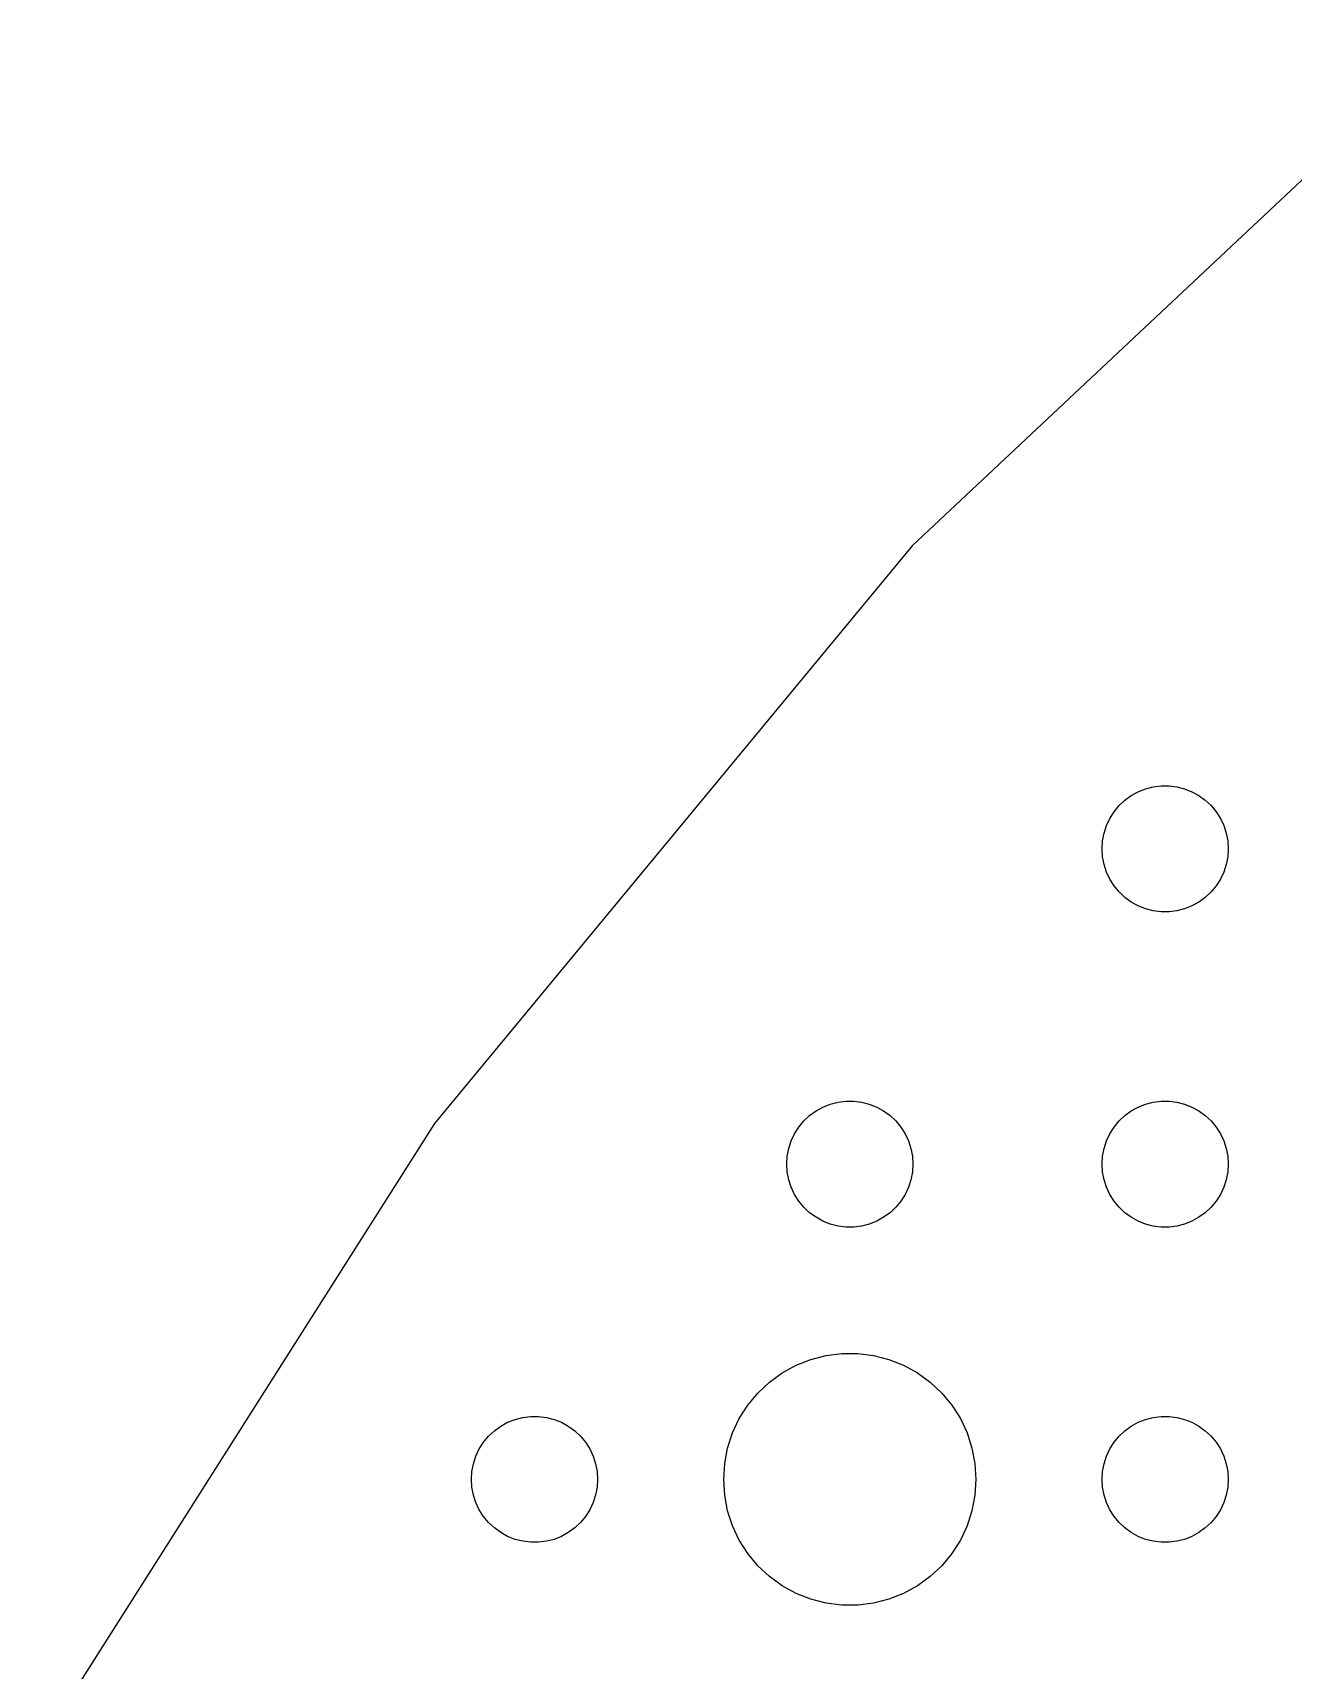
# Model space of a CAD drawing. Header units: metres. Extents: x -142 to 142, y -142 to 142.
# Drawn here: x -124.44 to -94.45, y 70.46 to 109.41 of the extents above; entities that cross this region are included whole.
import ezdxf

# ---------------------------------------------------------------- set-up
doc = ezdxf.new("R2010")
doc.units = ezdxf.units.M

msp = doc.modelspace()

# ---------------------------------------------------------------- linework, layer by layer
for p, q in [((-90.5142, 109.413), (-103.514, 97.2057)), ((-103.514, 97.2057), (-114.88, 83.4655)), ((-98.5934, 91.0268), (-98.4561, 91.1558)), ((-98.4561, 91.1558), (-98.3037, 91.2665)), ((-98.3037, 91.2665), (-98.1387, 91.3572)), ((-98.1387, 91.3572), (-97.9635, 91.4266)), ((-97.9635, 91.4266), (-97.7811, 91.4734)), ((-97.7811, 91.4734), (-97.5942, 91.497)), ((-97.5942, 91.497), (-97.4058, 91.497)), ((-97.4058, 91.497), (-97.2189, 91.4734)), ((-97.2189, 91.4734), (-97.0365, 91.4266)), ((-97.0365, 91.4266), (-96.8613, 91.3572)), ((-96.8613, 91.3572), (-96.6963, 91.2665)), ((-96.6963, 91.2665), (-96.5439, 91.1558)), ((-96.5439, 91.1558), (-96.4065, 91.0268)), ((-98.8145, 90.7226), (-98.7135, 90.8817)), ((-98.7135, 90.8817), (-98.5934, 91.0268)), ((-96.4065, 91.0268), (-96.2865, 90.8817)), ((-96.2865, 90.8817), (-96.1855, 90.7226)), ((-98.9882, 90.188), (-98.9529, 90.373)), ((-98.9529, 90.373), (-98.8947, 90.5522)), ((-98.8947, 90.5522), (-98.8145, 90.7226)), ((-96.1855, 90.7226), (-96.1053, 90.5522)), ((-96.1053, 90.5522), (-96.0471, 90.373)), ((-96.0471, 90.373), (-96.0118, 90.188)), ((-99, 90), (-98.9882, 90.188)), ((-98.9882, 89.812), (-99, 90)), ((-96.0118, 90.188), (-96, 90)), ((-96, 90), (-96.0118, 89.812)), ((-98.9529, 89.627), (-98.9882, 89.812)), ((-98.8947, 89.4478), (-98.9529, 89.627)), ((-96.0471, 89.627), (-96.1053, 89.4478)), ((-96.0118, 89.812), (-96.0471, 89.627)), ((-98.8145, 89.2774), (-98.8947, 89.4478)), ((-98.7135, 89.1183), (-98.8145, 89.2774)), ((-96.1855, 89.2774), (-96.2865, 89.1183)), ((-96.1053, 89.4478), (-96.1855, 89.2774)), ((-98.5934, 88.9732), (-98.7135, 89.1183)), ((-98.4561, 88.8442), (-98.5934, 88.9732)), ((-98.3037, 88.7335), (-98.4561, 88.8442)), ((-96.5439, 88.8442), (-96.6963, 88.7335)), ((-96.4065, 88.9732), (-96.5439, 88.8442)), ((-96.2865, 89.1183), (-96.4065, 88.9732)), ((-98.1387, 88.6428), (-98.3037, 88.7335)), ((-97.9635, 88.5734), (-98.1387, 88.6428)), ((-97.7811, 88.5266), (-97.9635, 88.5734)), ((-97.5942, 88.503), (-97.7811, 88.5266)), ((-97.4058, 88.503), (-97.5942, 88.503)), ((-97.2189, 88.5266), (-97.4058, 88.503)), ((-97.0365, 88.5734), (-97.2189, 88.5266)), ((-96.8613, 88.6428), (-97.0365, 88.5734)), ((-96.6963, 88.7335), (-96.8613, 88.6428)), ((-105.956, 83.6558), (-105.804, 83.7665)), ((-105.804, 83.7665), (-105.639, 83.8572)), ((-105.639, 83.8572), (-105.464, 83.9266)), ((-105.464, 83.9266), (-105.281, 83.9734)), ((-105.281, 83.9734), (-105.094, 83.997)), ((-105.094, 83.997), (-104.906, 83.997)), ((-104.906, 83.997), (-104.719, 83.9734)), ((-104.719, 83.9734), (-104.536, 83.9266)), ((-104.536, 83.9266), (-104.361, 83.8572)), ((-104.361, 83.8572), (-104.196, 83.7665)), ((-104.196, 83.7665), (-104.044, 83.6558)), ((-98.4561, 83.6558), (-98.3037, 83.7665)), ((-98.3037, 83.7665), (-98.1387, 83.8572)), ((-98.1387, 83.8572), (-97.9635, 83.9266)), ((-97.9635, 83.9266), (-97.7811, 83.9734)), ((-97.7811, 83.9734), (-97.5942, 83.997)), ((-97.5942, 83.997), (-97.4058, 83.997)), ((-97.4058, 83.997), (-97.2189, 83.9734)), ((-97.2189, 83.9734), (-97.0365, 83.9266)), ((-97.0365, 83.9266), (-96.8613, 83.8572)), ((-96.8613, 83.8572), (-96.6963, 83.7665)), ((-96.6963, 83.7665), (-96.5439, 83.6558)), ((-114.88, 83.4655), (-124.436, 68.409)), ((-106.314, 83.2226), (-106.214, 83.3817)), ((-106.214, 83.3817), (-106.093, 83.5268)), ((-106.093, 83.5268), (-105.956, 83.6558)), ((-104.044, 83.6558), (-103.907, 83.5268)), ((-103.907, 83.5268), (-103.786, 83.3817)), ((-103.786, 83.3817), (-103.686, 83.2226)), ((-98.8145, 83.2226), (-98.7135, 83.3817)), ((-98.7135, 83.3817), (-98.5934, 83.5268)), ((-98.5934, 83.5268), (-98.4561, 83.6558)), ((-96.5439, 83.6558), (-96.4065, 83.5268)), ((-96.4065, 83.5268), (-96.2865, 83.3817)), ((-96.2865, 83.3817), (-96.1855, 83.2226)), ((-106.453, 82.873), (-106.395, 83.0522)), ((-106.395, 83.0522), (-106.314, 83.2226)), ((-103.686, 83.2226), (-103.605, 83.0522)), ((-103.605, 83.0522), (-103.547, 82.873)), ((-98.9529, 82.873), (-98.8947, 83.0522)), ((-98.8947, 83.0522), (-98.8145, 83.2226)), ((-96.1855, 83.2226), (-96.1053, 83.0522)), ((-96.1053, 83.0522), (-96.0471, 82.873)), ((-106.5, 82.5), (-106.488, 82.688)), ((-106.488, 82.688), (-106.453, 82.873)), ((-103.547, 82.873), (-103.512, 82.688)), ((-103.512, 82.688), (-103.5, 82.5)), ((-99, 82.5), (-98.9882, 82.688)), ((-98.9882, 82.688), (-98.9529, 82.873)), ((-96.0471, 82.873), (-96.0118, 82.688)), ((-96.0118, 82.688), (-96, 82.5)), ((-106.488, 82.312), (-106.5, 82.5)), ((-106.453, 82.127), (-106.488, 82.312)), ((-103.512, 82.312), (-103.547, 82.127)), ((-103.5, 82.5), (-103.512, 82.312)), ((-98.9882, 82.312), (-99, 82.5)), ((-98.9529, 82.127), (-98.9882, 82.312)), ((-96.0118, 82.312), (-96.0471, 82.127)), ((-96, 82.5), (-96.0118, 82.312)), ((-106.395, 81.9478), (-106.453, 82.127)), ((-106.314, 81.7774), (-106.395, 81.9478)), ((-103.605, 81.9478), (-103.686, 81.7774)), ((-103.547, 82.127), (-103.605, 81.9478)), ((-98.8947, 81.9478), (-98.9529, 82.127)), ((-98.8145, 81.7774), (-98.8947, 81.9478)), ((-96.1053, 81.9478), (-96.1855, 81.7774)), ((-96.0471, 82.127), (-96.1053, 81.9478)), ((-106.214, 81.6183), (-106.314, 81.7774)), ((-106.093, 81.4732), (-106.214, 81.6183)), ((-105.956, 81.3442), (-106.093, 81.4732)), ((-103.907, 81.4732), (-104.044, 81.3442)), ((-103.786, 81.6183), (-103.907, 81.4732)), ((-103.686, 81.7774), (-103.786, 81.6183)), ((-98.7135, 81.6183), (-98.8145, 81.7774)), ((-98.5934, 81.4732), (-98.7135, 81.6183)), ((-98.4561, 81.3442), (-98.5934, 81.4732)), ((-96.4065, 81.4732), (-96.5439, 81.3442)), ((-96.2865, 81.6183), (-96.4065, 81.4732)), ((-96.1855, 81.7774), (-96.2865, 81.6183)), ((-105.804, 81.2335), (-105.956, 81.3442)), ((-105.639, 81.1428), (-105.804, 81.2335)), ((-105.464, 81.0734), (-105.639, 81.1428)), ((-105.281, 81.0266), (-105.464, 81.0734)), ((-105.094, 81.003), (-105.281, 81.0266)), ((-104.719, 81.0266), (-104.906, 81.003)), ((-104.536, 81.0734), (-104.719, 81.0266)), ((-104.361, 81.1428), (-104.536, 81.0734)), ((-104.196, 81.2335), (-104.361, 81.1428)), ((-104.044, 81.3442), (-104.196, 81.2335)), ((-98.3037, 81.2335), (-98.4561, 81.3442)), ((-98.1387, 81.1428), (-98.3037, 81.2335)), ((-97.9635, 81.0734), (-98.1387, 81.1428)), ((-97.7811, 81.0266), (-97.9635, 81.0734)), ((-97.5942, 81.003), (-97.7811, 81.0266)), ((-97.2189, 81.0266), (-97.4058, 81.003)), ((-97.0365, 81.0734), (-97.2189, 81.0266)), ((-96.8613, 81.1428), (-97.0365, 81.0734)), ((-96.6963, 81.2335), (-96.8613, 81.1428)), ((-96.5439, 81.3442), (-96.6963, 81.2335)), ((-104.906, 81.003), (-105.094, 81.003)), ((-97.4058, 81.003), (-97.5942, 81.003)), ((-105.927, 77.8532), (-105.562, 77.9469)), ((-105.562, 77.9469), (-105.188, 77.9941)), ((-105.188, 77.9941), (-104.812, 77.9941)), ((-104.812, 77.9941), (-104.438, 77.9469)), ((-104.438, 77.9469), (-104.073, 77.8532)), ((-106.912, 77.3115), (-106.607, 77.533)), ((-106.607, 77.533), (-106.277, 77.7145)), ((-106.277, 77.7145), (-105.927, 77.8532)), ((-104.073, 77.8532), (-103.723, 77.7145)), ((-103.723, 77.7145), (-103.393, 77.533)), ((-103.393, 77.533), (-103.088, 77.3115)), ((-107.187, 77.0536), (-106.912, 77.3115)), ((-103.088, 77.3115), (-102.813, 77.0536)), ((-107.629, 76.4453), (-107.427, 76.7634)), ((-107.427, 76.7634), (-107.187, 77.0536)), ((-102.813, 77.0536), (-102.573, 76.7634)), ((-102.573, 76.7634), (-102.371, 76.4453)), ((-113.304, 76.2665), (-113.139, 76.3572)), ((-113.139, 76.3572), (-112.964, 76.4266)), ((-112.964, 76.4266), (-112.781, 76.4734)), ((-112.781, 76.4734), (-112.594, 76.497)), ((-112.594, 76.497), (-112.406, 76.497)), ((-112.406, 76.497), (-112.219, 76.4734)), ((-112.219, 76.4734), (-112.036, 76.4266)), ((-112.036, 76.4266), (-111.861, 76.3572)), ((-111.861, 76.3572), (-111.696, 76.2665)), ((-107.789, 76.1044), (-107.629, 76.4453)), ((-102.371, 76.4453), (-102.211, 76.1044)), ((-98.3037, 76.2665), (-98.1387, 76.3572)), ((-98.1387, 76.3572), (-97.9635, 76.4266)), ((-97.9635, 76.4266), (-97.7811, 76.4734)), ((-97.7811, 76.4734), (-97.5942, 76.497)), ((-97.5942, 76.497), (-97.4058, 76.497)), ((-97.4058, 76.497), (-97.2189, 76.4734)), ((-97.2189, 76.4734), (-97.0365, 76.4266)), ((-97.0365, 76.4266), (-96.8613, 76.3572)), ((-96.8613, 76.3572), (-96.6963, 76.2665)), ((-113.714, 75.8817), (-113.593, 76.0268)), ((-113.593, 76.0268), (-113.456, 76.1558)), ((-113.456, 76.1558), (-113.304, 76.2665)), ((-111.696, 76.2665), (-111.544, 76.1558)), ((-111.544, 76.1558), (-111.407, 76.0268)), ((-111.407, 76.0268), (-111.286, 75.8817)), ((-107.906, 75.7461), (-107.789, 76.1044)), ((-102.211, 76.1044), (-102.094, 75.7461)), ((-98.7135, 75.8817), (-98.5934, 76.0268)), ((-98.5934, 76.0268), (-98.4561, 76.1558)), ((-98.4561, 76.1558), (-98.3037, 76.2665)), ((-96.6963, 76.2665), (-96.5439, 76.1558)), ((-96.5439, 76.1558), (-96.4065, 76.0268)), ((-96.4065, 76.0268), (-96.2865, 75.8817)), ((-113.895, 75.5522), (-113.814, 75.7226)), ((-113.814, 75.7226), (-113.714, 75.8817)), ((-111.286, 75.8817), (-111.186, 75.7226)), ((-111.186, 75.7226), (-111.105, 75.5522)), ((-107.976, 75.376), (-107.906, 75.7461)), ((-102.094, 75.7461), (-102.024, 75.376)), ((-98.8947, 75.5522), (-98.8145, 75.7226)), ((-98.8145, 75.7226), (-98.7135, 75.8817)), ((-96.2865, 75.8817), (-96.1855, 75.7226)), ((-96.1855, 75.7226), (-96.1053, 75.5522)), ((-114, 75), (-113.988, 75.188)), ((-113.988, 75.188), (-113.953, 75.373)), ((-113.953, 75.373), (-113.895, 75.5522)), ((-111.105, 75.5522), (-111.047, 75.373)), ((-111.047, 75.373), (-111.012, 75.188)), ((-111.012, 75.188), (-111, 75)), ((-108, 75), (-107.976, 75.376)), ((-102.024, 75.376), (-102, 75)), ((-99, 75), (-98.9882, 75.188)), ((-98.9882, 75.188), (-98.9529, 75.373)), ((-98.9529, 75.373), (-98.8947, 75.5522)), ((-96.1053, 75.5522), (-96.0471, 75.373)), ((-96.0471, 75.373), (-96.0118, 75.188)), ((-96.0118, 75.188), (-96, 75)), ((-113.988, 74.812), (-114, 75)), ((-113.953, 74.627), (-113.988, 74.812)), ((-111.012, 74.812), (-111.047, 74.627)), ((-111, 75), (-111.012, 74.812)), ((-107.976, 74.624), (-108, 75)), ((-102, 75), (-102.024, 74.624)), ((-98.9882, 74.812), (-99, 75)), ((-98.9529, 74.627), (-98.9882, 74.812)), ((-96.0118, 74.812), (-96.0471, 74.627)), ((-96, 75), (-96.0118, 74.812)), ((-113.895, 74.4478), (-113.953, 74.627)), ((-113.814, 74.2774), (-113.895, 74.4478)), ((-111.105, 74.4478), (-111.186, 74.2774)), ((-111.047, 74.627), (-111.105, 74.4478)), ((-107.906, 74.2539), (-107.976, 74.624)), ((-102.024, 74.624), (-102.094, 74.2539)), ((-98.8947, 74.4478), (-98.9529, 74.627)), ((-98.8145, 74.2774), (-98.8947, 74.4478)), ((-96.1053, 74.4478), (-96.1855, 74.2774)), ((-96.0471, 74.627), (-96.1053, 74.4478)), ((-113.714, 74.1183), (-113.814, 74.2774)), ((-113.593, 73.9732), (-113.714, 74.1183)), ((-111.286, 74.1183), (-111.407, 73.9732)), ((-111.186, 74.2774), (-111.286, 74.1183)), ((-107.789, 73.8956), (-107.906, 74.2539)), ((-102.094, 74.2539), (-102.211, 73.8956)), ((-98.7135, 74.1183), (-98.8145, 74.2774)), ((-98.5934, 73.9732), (-98.7135, 74.1183)), ((-96.2865, 74.1183), (-96.4065, 73.9732)), ((-96.1855, 74.2774), (-96.2865, 74.1183)), ((-113.456, 73.8442), (-113.593, 73.9732)), ((-113.304, 73.7335), (-113.456, 73.8442)), ((-113.139, 73.6428), (-113.304, 73.7335)), ((-112.964, 73.5734), (-113.139, 73.6428)), ((-111.861, 73.6428), (-112.036, 73.5734)), ((-111.696, 73.7335), (-111.861, 73.6428)), ((-111.544, 73.8442), (-111.696, 73.7335)), ((-111.407, 73.9732), (-111.544, 73.8442)), ((-107.629, 73.5547), (-107.789, 73.8956)), ((-102.211, 73.8956), (-102.371, 73.5547)), ((-98.4561, 73.8442), (-98.5934, 73.9732)), ((-98.3037, 73.7335), (-98.4561, 73.8442)), ((-98.1387, 73.6428), (-98.3037, 73.7335)), ((-97.9635, 73.5734), (-98.1387, 73.6428)), ((-96.8613, 73.6428), (-97.0365, 73.5734)), ((-96.6963, 73.7335), (-96.8613, 73.6428)), ((-96.5439, 73.8442), (-96.6963, 73.7335)), ((-96.4065, 73.9732), (-96.5439, 73.8442)), ((-112.781, 73.5266), (-112.964, 73.5734)), ((-112.594, 73.503), (-112.781, 73.5266)), ((-112.406, 73.503), (-112.594, 73.503)), ((-112.219, 73.5266), (-112.406, 73.503)), ((-112.036, 73.5734), (-112.219, 73.5266)), ((-107.427, 73.2366), (-107.629, 73.5547)), ((-107.187, 72.9464), (-107.427, 73.2366)), ((-102.573, 73.2366), (-102.813, 72.9464)), ((-102.371, 73.5547), (-102.573, 73.2366)), ((-97.7811, 73.5266), (-97.9635, 73.5734)), ((-97.5942, 73.503), (-97.7811, 73.5266)), ((-97.4058, 73.503), (-97.5942, 73.503)), ((-97.2189, 73.5266), (-97.4058, 73.503)), ((-97.0365, 73.5734), (-97.2189, 73.5266)), ((-106.912, 72.6885), (-107.187, 72.9464)), ((-102.813, 72.9464), (-103.088, 72.6885)), ((-106.607, 72.467), (-106.912, 72.6885)), ((-106.277, 72.2855), (-106.607, 72.467)), ((-103.393, 72.467), (-103.723, 72.2855)), ((-103.088, 72.6885), (-103.393, 72.467)), ((-105.927, 72.1468), (-106.277, 72.2855)), ((-105.562, 72.0531), (-105.927, 72.1468)), ((-104.073, 72.1468), (-104.438, 72.0531)), ((-103.723, 72.2855), (-104.073, 72.1468)), ((-105.188, 72.0059), (-105.562, 72.0531)), ((-104.812, 72.0059), (-105.188, 72.0059)), ((-104.438, 72.0531), (-104.812, 72.0059))]:
    msp.add_line(p, q)

doc.saveas('drawing.dxf')
